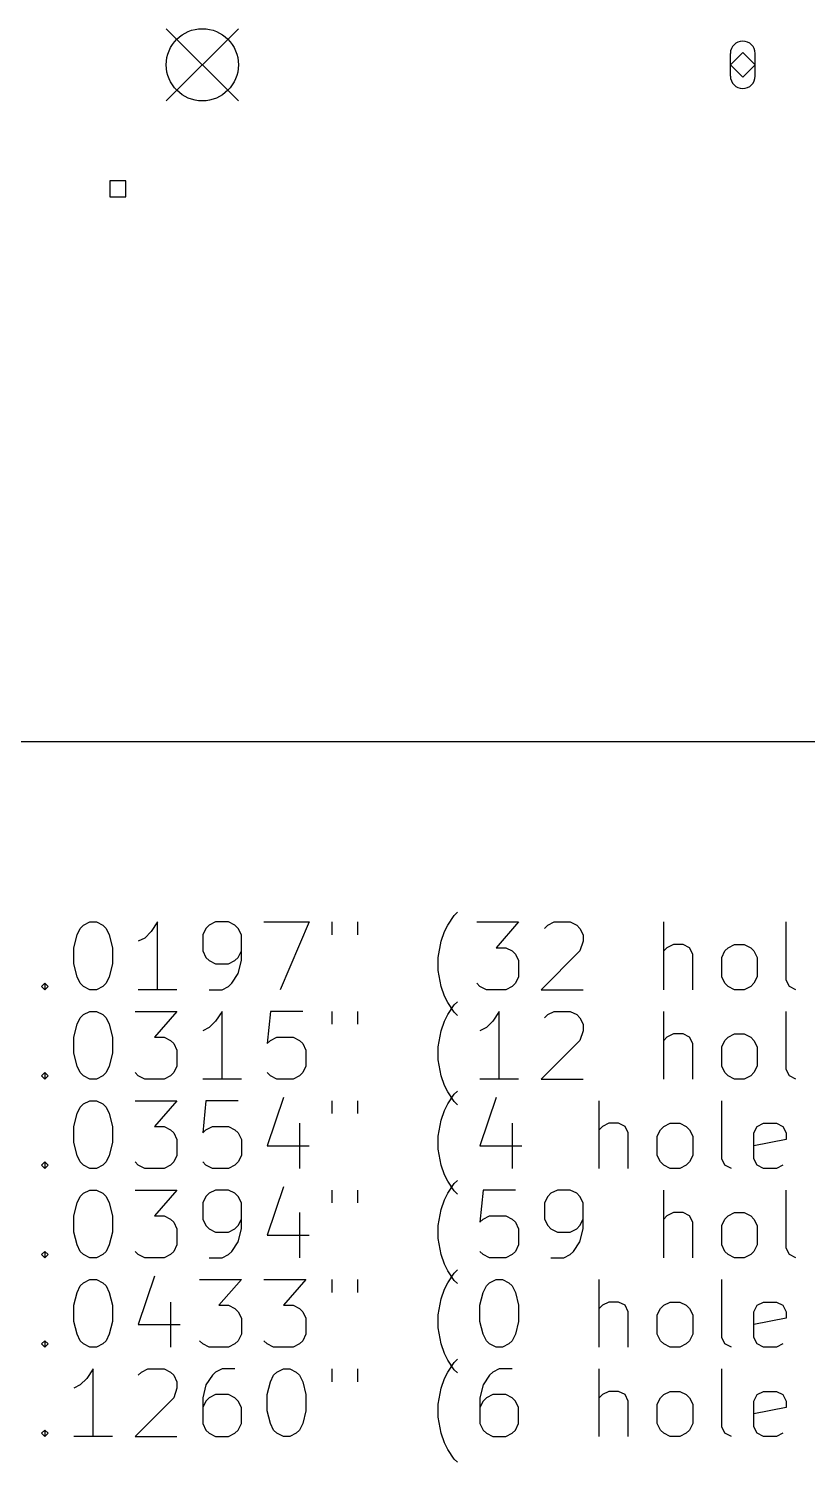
# Model space of a CAD drawing. Extents: x 2.24 to 7.87, y -6.77 to -1.57.
# Drawn here: x 3.683 to 5.042, y -6.769 to -4.268 of the extents above; entities that cross this region are included whole.
import ezdxf

# ---------------------------------------------------------------- set-up
doc = ezdxf.new("R2010")
doc.units = 0
doc.header["$MEASUREMENT"] = 0
doc.layers.add('BLACK', color=7, linetype='CONTINUOUS')

msp = doc.modelspace()

# ---------------------------------------------------------------- linework, layer by layer
at = {"layer": 'BLACK', "linetype": 'CONTINUOUS'}
for p, q in [((3.92323, -4.26772), (4.04921, -4.3937)), ((4.04921, -4.26772), (3.92323, -4.3937)), ((4.92913, -4.30906), (4.90748, -4.33071)), ((4.90748, -4.35039), (4.90748, -4.31102)), ((4.95079, -4.33071), (4.92913, -4.30906)), ((4.95079, -4.35039), (4.95079, -4.31102)), ((4.90748, -4.33071), (4.92913, -4.35236)), ((4.92913, -4.35236), (4.95079, -4.33071)), ((3.8525, -4.53332), (3.82466, -4.53332)), ((3.82466, -4.53332), (3.82466, -4.56116)), ((3.8525, -4.56116), (3.8525, -4.53332)), ((3.82466, -4.56116), (3.8525, -4.56116)), ((7.87402, -5.51181), (2.3622, -5.51181)), ((3.77882, -5.83169), (3.79007, -5.82607)), ((3.79007, -5.82607), (3.80132, -5.82607)), ((3.80132, -5.82607), (3.81257, -5.83169)), ((3.90818, -5.82607), (3.89693, -5.84294)), ((3.90818, -5.94418), (3.90818, -5.82607)), ((4.00942, -5.82607), (3.99817, -5.83169)), ((4.03192, -5.82607), (4.00942, -5.82607)), ((4.04317, -5.83169), (4.03192, -5.82607)), ((4.09379, -5.82607), (4.17253, -5.82607)), ((4.17253, -5.82607), (4.12191, -5.94418)), ((4.2119, -5.82607), (4.2119, -5.84857)), ((4.25689, -5.82607), (4.25689, -5.84857)), ((4.41437, -5.83169), (4.42562, -5.81482)), ((4.42562, -5.81482), (4.43124, -5.8092)), ((4.46499, -5.82607), (4.5381, -5.82607)), ((4.5381, -5.82607), (4.49873, -5.87106)), ((4.58872, -5.83169), (4.59997, -5.82607)), ((4.59997, -5.82607), (4.62809, -5.82607)), ((4.62809, -5.82607), (4.63934, -5.83169)), ((4.7912, -5.94418), (4.7912, -5.82607)), ((5.00492, -5.92731), (5.00492, -5.82607)), ((3.76195, -5.87106), (3.76758, -5.84857)), ((3.76758, -5.84857), (3.7732, -5.83732)), ((3.7732, -5.83732), (3.77882, -5.83169)), ((3.81257, -5.83169), (3.81819, -5.83732)), ((3.81819, -5.83732), (3.82382, -5.84857)), ((3.82382, -5.84857), (3.82944, -5.87106)), ((3.89693, -5.84294), (3.88569, -5.85419)), ((3.99255, -5.83732), (3.98692, -5.84857)), ((3.98692, -5.84857), (3.98692, -5.87669)), ((3.99817, -5.83169), (3.99255, -5.83732)), ((4.04879, -5.83732), (4.04317, -5.83169)), ((4.05441, -5.84857), (4.04879, -5.83732)), ((4.05441, -5.89356), (4.05441, -5.84857)), ((4.40312, -5.85981), (4.40875, -5.84294)), ((4.40875, -5.84294), (4.41437, -5.83169)), ((4.5831, -5.83732), (4.58872, -5.83169)), ((4.63934, -5.83169), (4.64497, -5.83732)), ((4.64497, -5.83732), (4.65059, -5.84857)), ((4.65059, -5.84857), (4.65059, -5.85981)), ((3.76195, -5.89918), (3.76195, -5.87106)), ((3.82944, -5.87106), (3.82944, -5.89918)), ((3.88569, -5.85419), (3.87444, -5.85981)), ((3.98692, -5.87669), (3.99255, -5.88794)), ((4.04879, -5.88794), (4.05441, -5.87669)), ((4.3975, -5.88794), (4.40312, -5.85981)), ((4.49873, -5.87106), (4.51561, -5.87106)), ((4.51561, -5.87106), (4.52686, -5.87669)), ((4.52686, -5.87669), (4.53248, -5.88231)), ((4.64497, -5.87669), (4.57747, -5.94418)), ((4.65059, -5.85981), (4.64497, -5.87669)), ((4.79682, -5.87106), (4.7912, -5.87669)), ((4.80807, -5.86544), (4.79682, -5.87106)), ((4.82494, -5.86544), (4.80807, -5.86544)), ((4.83619, -5.87106), (4.82494, -5.86544)), ((4.84182, -5.88231), (4.83619, -5.87106)), ((4.89244, -5.88794), (4.89806, -5.87669)), ((4.89806, -5.87669), (4.90368, -5.87106)), ((4.90368, -5.87106), (4.91493, -5.86544)), ((4.91493, -5.86544), (4.93181, -5.86544)), ((4.93181, -5.86544), (4.94305, -5.87106)), ((4.94305, -5.87106), (4.94868, -5.87669)), ((4.94868, -5.87669), (4.9543, -5.88794)), ((3.76758, -5.92168), (3.76195, -5.89918)), ((3.82944, -5.89918), (3.82382, -5.92168)), ((3.99255, -5.88794), (3.99817, -5.89356)), ((3.99817, -5.89356), (4.00942, -5.89918)), ((4.00942, -5.89918), (4.03192, -5.89918)), ((4.03192, -5.89918), (4.04317, -5.89356)), ((4.04317, -5.89356), (4.04879, -5.88794)), ((4.04879, -5.91606), (4.05441, -5.89356)), ((4.3975, -5.91043), (4.3975, -5.88794)), ((4.53248, -5.88231), (4.5381, -5.89356)), ((4.5381, -5.89356), (4.5381, -5.92168)), ((4.84182, -5.94418), (4.84182, -5.88231)), ((4.89244, -5.92168), (4.89244, -5.88794)), ((4.9543, -5.88794), (4.9543, -5.92168)), ((3.7732, -5.93293), (3.76758, -5.92168)), ((3.82382, -5.92168), (3.81819, -5.93293)), ((4.03754, -5.93293), (4.04879, -5.91606)), ((4.40312, -5.93855), (4.3975, -5.91043)), ((4.5381, -5.92168), (4.53248, -5.93293)), ((4.89806, -5.93293), (4.89244, -5.92168)), ((4.9543, -5.92168), (4.94868, -5.93293)), ((5.01055, -5.93855), (5.00492, -5.92731)), ((3.70571, -5.93855), (3.71133, -5.93293)), ((3.71133, -5.94418), (3.70571, -5.93855)), ((3.71133, -5.93293), (3.71696, -5.93855)), ((3.71133, -5.93293), (3.71133, -5.94418)), ((3.71696, -5.93855), (3.71133, -5.94418)), ((3.77882, -5.93855), (3.7732, -5.93293)), ((3.79007, -5.94418), (3.77882, -5.93855)), ((3.80132, -5.94418), (3.79007, -5.94418)), ((3.81257, -5.93855), (3.80132, -5.94418)), ((3.81819, -5.93293), (3.81257, -5.93855)), ((3.94193, -5.94418), (3.87444, -5.94418)), ((3.99817, -5.94418), (4.02067, -5.94418)), ((4.02067, -5.94418), (4.03192, -5.93855)), ((4.03192, -5.93855), (4.03754, -5.93293)), ((4.40875, -5.95543), (4.40312, -5.93855)), ((4.47061, -5.93855), (4.46499, -5.93293)), ((4.48186, -5.94418), (4.47061, -5.93855)), ((4.51561, -5.94418), (4.48186, -5.94418)), ((4.52686, -5.93855), (4.51561, -5.94418)), ((4.53248, -5.93293), (4.52686, -5.93855)), ((4.57747, -5.94418), (4.65059, -5.94418)), ((4.90368, -5.93855), (4.89806, -5.93293)), ((4.91493, -5.94418), (4.90368, -5.93855)), ((4.93181, -5.94418), (4.91493, -5.94418)), ((4.94305, -5.93855), (4.93181, -5.94418)), ((4.94868, -5.93293), (4.94305, -5.93855)), ((5.02179, -5.94418), (5.01055, -5.93855)), ((4.41437, -5.96668), (4.40875, -5.95543)), ((4.42562, -5.98355), (4.41437, -5.96668)), ((4.41437, -5.9876), (4.42562, -5.97073)), ((4.42562, -5.97073), (4.43124, -5.9651)), ((3.76758, -6.00447), (3.7732, -5.99322)), ((3.7732, -5.99322), (3.77882, -5.9876)), ((3.77882, -5.9876), (3.79007, -5.98197)), ((3.79007, -5.98197), (3.80132, -5.98197)), ((3.80132, -5.98197), (3.81257, -5.9876)), ((3.81257, -5.9876), (3.81819, -5.99322)), ((3.81819, -5.99322), (3.82382, -6.00447)), ((3.86881, -5.98197), (3.94193, -5.98197)), ((3.94193, -5.98197), (3.90256, -6.02697)), ((4.00942, -5.99885), (3.99817, -6.0101)), ((4.02067, -5.98197), (4.00942, -5.99885)), ((4.02067, -6.10008), (4.02067, -5.98197)), ((4.10503, -5.98197), (4.09941, -6.03822)), ((4.16128, -5.98197), (4.10503, -5.98197)), ((4.2119, -5.98197), (4.2119, -6.00447)), ((4.25689, -5.98197), (4.25689, -6.00447)), ((4.40312, -6.01572), (4.40875, -5.99885)), ((4.40875, -5.99885), (4.41437, -5.9876)), ((4.43124, -5.98917), (4.42562, -5.98355)), ((4.49311, -5.99885), (4.48186, -6.0101)), ((4.50436, -5.98197), (4.49311, -5.99885)), ((4.50436, -6.10008), (4.50436, -5.98197)), ((4.5831, -5.99322), (4.58872, -5.9876)), ((4.58872, -5.9876), (4.59997, -5.98197)), ((4.59997, -5.98197), (4.62809, -5.98197)), ((4.62809, -5.98197), (4.63934, -5.9876)), ((4.63934, -5.9876), (4.64497, -5.99322)), ((4.64497, -5.99322), (4.65059, -6.00447)), ((4.7912, -6.10008), (4.7912, -5.98197)), ((5.00492, -6.08321), (5.00492, -5.98197)), ((3.76195, -6.02697), (3.76758, -6.00447)), ((3.76195, -6.05509), (3.76195, -6.02697)), ((3.82382, -6.00447), (3.82944, -6.02697)), ((3.82944, -6.02697), (3.82944, -6.05509)), ((3.90256, -6.02697), (3.91943, -6.02697)), ((3.91943, -6.02697), (3.93068, -6.03259)), ((3.99817, -6.0101), (3.98692, -6.01572)), ((4.10503, -6.03259), (4.11628, -6.02697)), ((4.11628, -6.02697), (4.1444, -6.02697)), ((4.1444, -6.02697), (4.15565, -6.03259)), ((4.3975, -6.04384), (4.40312, -6.01572)), ((4.48186, -6.0101), (4.47061, -6.01572)), ((4.65059, -6.01572), (4.64497, -6.03259)), ((4.65059, -6.00447), (4.65059, -6.01572)), ((4.79682, -6.02697), (4.7912, -6.03259)), ((4.80807, -6.02134), (4.79682, -6.02697)), ((4.82494, -6.02134), (4.80807, -6.02134)), ((4.83619, -6.02697), (4.82494, -6.02134)), ((4.84182, -6.03822), (4.83619, -6.02697)), ((4.89806, -6.03259), (4.90368, -6.02697)), ((4.90368, -6.02697), (4.91493, -6.02134)), ((4.91493, -6.02134), (4.93181, -6.02134)), ((4.93181, -6.02134), (4.94305, -6.02697)), ((4.94305, -6.02697), (4.94868, -6.03259)), ((3.93068, -6.03259), (3.9363, -6.03822)), ((3.9363, -6.03822), (3.94193, -6.04947)), ((3.94193, -6.04947), (3.94193, -6.07759)), ((4.09941, -6.03822), (4.10503, -6.03259)), ((4.15565, -6.03259), (4.16128, -6.03822)), ((4.16128, -6.03822), (4.1669, -6.04947)), ((4.1669, -6.04947), (4.1669, -6.07759)), ((4.3975, -6.06634), (4.3975, -6.04384)), ((4.64497, -6.03259), (4.57747, -6.10008)), ((4.84182, -6.10008), (4.84182, -6.03822)), ((4.89244, -6.04384), (4.89806, -6.03259)), ((4.89244, -6.07759), (4.89244, -6.04384)), ((4.94868, -6.03259), (4.9543, -6.04384)), ((4.9543, -6.04384), (4.9543, -6.07759)), ((3.76758, -6.07759), (3.76195, -6.05509)), ((3.82944, -6.05509), (3.82382, -6.07759)), ((4.40312, -6.09446), (4.3975, -6.06634)), ((3.70571, -6.09446), (3.71133, -6.08884)), ((3.71133, -6.10008), (3.70571, -6.09446)), ((3.71133, -6.08884), (3.71696, -6.09446)), ((3.71133, -6.08884), (3.71133, -6.10008)), ((3.71696, -6.09446), (3.71133, -6.10008)), ((3.7732, -6.08884), (3.76758, -6.07759)), ((3.77882, -6.09446), (3.7732, -6.08884)), ((3.79007, -6.10008), (3.77882, -6.09446)), ((3.80132, -6.10008), (3.79007, -6.10008)), ((3.81257, -6.09446), (3.80132, -6.10008)), ((3.81819, -6.08884), (3.81257, -6.09446)), ((3.82382, -6.07759), (3.81819, -6.08884)), ((3.87444, -6.09446), (3.86881, -6.08884)), ((3.88569, -6.10008), (3.87444, -6.09446)), ((3.91943, -6.10008), (3.88569, -6.10008)), ((3.93068, -6.09446), (3.91943, -6.10008)), ((3.9363, -6.08884), (3.93068, -6.09446)), ((3.94193, -6.07759), (3.9363, -6.08884)), ((4.05441, -6.10008), (3.98692, -6.10008)), ((4.10503, -6.09446), (4.09941, -6.08884)), ((4.11628, -6.10008), (4.10503, -6.09446)), ((4.1444, -6.10008), (4.11628, -6.10008)), ((4.15565, -6.09446), (4.1444, -6.10008)), ((4.16128, -6.08884), (4.15565, -6.09446)), ((4.1669, -6.07759), (4.16128, -6.08884)), ((4.40875, -6.11133), (4.40312, -6.09446)), ((4.5381, -6.10008), (4.47061, -6.10008)), ((4.57747, -6.10008), (4.65059, -6.10008)), ((4.89806, -6.08884), (4.89244, -6.07759)), ((4.90368, -6.09446), (4.89806, -6.08884)), ((4.91493, -6.10008), (4.90368, -6.09446)), ((4.93181, -6.10008), (4.91493, -6.10008)), ((4.94305, -6.09446), (4.93181, -6.10008)), ((4.94868, -6.08884), (4.94305, -6.09446)), ((4.9543, -6.07759), (4.94868, -6.08884)), ((5.01055, -6.09446), (5.00492, -6.08321)), ((5.02179, -6.10008), (5.01055, -6.09446)), ((4.41437, -6.12258), (4.40875, -6.11133)), ((4.42562, -6.13945), (4.41437, -6.12258)), ((4.41437, -6.1435), (4.42562, -6.12663)), ((4.42562, -6.12663), (4.43124, -6.12101)), ((3.76758, -6.16038), (3.7732, -6.14913)), ((3.7732, -6.14913), (3.77882, -6.1435)), ((3.77882, -6.1435), (3.79007, -6.13788)), ((3.79007, -6.13788), (3.80132, -6.13788)), ((3.80132, -6.13788), (3.81257, -6.1435)), ((3.81257, -6.1435), (3.81819, -6.14913)), ((3.81819, -6.14913), (3.82382, -6.16038)), ((3.86881, -6.13788), (3.94193, -6.13788)), ((3.94193, -6.13788), (3.90256, -6.18287)), ((3.99255, -6.13788), (3.98692, -6.19412)), ((4.04879, -6.13788), (3.99255, -6.13788)), ((4.12753, -6.13226), (4.09941, -6.21662)), ((4.2119, -6.13788), (4.2119, -6.16038)), ((4.25689, -6.13788), (4.25689, -6.16038)), ((4.40875, -6.15475), (4.41437, -6.1435)), ((4.43124, -6.14508), (4.42562, -6.13945)), ((4.49873, -6.13226), (4.47061, -6.21662)), ((4.67871, -6.25599), (4.67871, -6.13788)), ((4.89244, -6.23912), (4.89244, -6.13788)), ((3.76195, -6.18287), (3.76758, -6.16038)), ((3.82382, -6.16038), (3.82944, -6.18287)), ((4.15565, -6.17725), (4.15565, -6.25599)), ((4.3975, -6.19975), (4.40312, -6.17163)), ((4.40312, -6.17163), (4.40875, -6.15475)), ((4.52686, -6.17725), (4.52686, -6.25599)), ((4.69558, -6.17725), (4.68434, -6.18287)), ((4.71246, -6.17725), (4.69558, -6.17725)), ((4.72371, -6.18287), (4.71246, -6.17725)), ((4.7912, -6.18287), (4.80245, -6.17725)), ((4.80245, -6.17725), (4.81932, -6.17725)), ((4.81932, -6.17725), (4.83057, -6.18287)), ((4.9543, -6.18287), (4.96555, -6.17725)), ((4.96555, -6.17725), (4.98805, -6.17725)), ((4.98805, -6.17725), (4.9993, -6.18287)), ((3.76195, -6.211), (3.76195, -6.18287)), ((3.82944, -6.18287), (3.82944, -6.211)), ((3.90256, -6.18287), (3.91943, -6.18287)), ((3.91943, -6.18287), (3.93068, -6.1885)), ((3.93068, -6.1885), (3.9363, -6.19412)), ((3.9363, -6.19412), (3.94193, -6.20537)), ((3.98692, -6.19412), (3.99255, -6.1885)), ((3.99255, -6.1885), (4.0038, -6.18287)), ((4.0038, -6.18287), (4.03192, -6.18287)), ((4.03192, -6.18287), (4.04317, -6.1885)), ((4.04317, -6.1885), (4.04879, -6.19412)), ((4.04879, -6.19412), (4.05441, -6.20537)), ((4.3975, -6.22224), (4.3975, -6.19975)), ((4.68434, -6.18287), (4.67871, -6.1885)), ((4.72933, -6.19412), (4.72371, -6.18287)), ((4.72933, -6.25599), (4.72933, -6.19412)), ((4.77995, -6.19975), (4.78557, -6.1885)), ((4.77995, -6.23349), (4.77995, -6.19975)), ((4.78557, -6.1885), (4.7912, -6.18287)), ((4.83057, -6.18287), (4.83619, -6.1885)), ((4.83619, -6.1885), (4.84182, -6.19975)), ((4.84182, -6.19975), (4.84182, -6.23349)), ((4.94868, -6.19412), (4.9543, -6.18287)), ((4.94868, -6.23912), (4.94868, -6.19412)), ((4.9993, -6.18287), (5.00492, -6.19412)), ((5.00492, -6.19412), (5.00492, -6.20537)), ((3.76758, -6.23349), (3.76195, -6.211)), ((3.82944, -6.211), (3.82382, -6.23349)), ((3.94193, -6.20537), (3.94193, -6.23349)), ((4.05441, -6.20537), (4.05441, -6.23349)), ((4.09941, -6.21662), (4.17253, -6.21662)), ((4.40312, -6.25037), (4.3975, -6.22224)), ((4.47061, -6.21662), (4.54373, -6.21662)), ((5.00492, -6.20537), (4.94868, -6.21662)), ((3.70571, -6.25037), (3.71133, -6.24474)), ((3.71133, -6.25599), (3.70571, -6.25037)), ((3.71133, -6.24474), (3.71696, -6.25037)), ((3.71133, -6.24474), (3.71133, -6.25599)), ((3.71696, -6.25037), (3.71133, -6.25599)), ((3.7732, -6.24474), (3.76758, -6.23349)), ((3.77882, -6.25037), (3.7732, -6.24474)), ((3.79007, -6.25599), (3.77882, -6.25037)), ((3.81257, -6.25037), (3.80132, -6.25599)), ((3.81819, -6.24474), (3.81257, -6.25037)), ((3.82382, -6.23349), (3.81819, -6.24474)), ((3.87444, -6.25037), (3.86881, -6.24474)), ((3.88569, -6.25599), (3.87444, -6.25037)), ((3.93068, -6.25037), (3.91943, -6.25599)), ((3.9363, -6.24474), (3.93068, -6.25037)), ((3.94193, -6.23349), (3.9363, -6.24474)), ((3.99255, -6.25037), (3.98692, -6.24474)), ((4.0038, -6.25599), (3.99255, -6.25037)), ((4.04317, -6.25037), (4.03192, -6.25599)), ((4.04879, -6.24474), (4.04317, -6.25037)), ((4.05441, -6.23349), (4.04879, -6.24474)), ((4.40875, -6.26724), (4.40312, -6.25037)), ((4.78557, -6.24474), (4.77995, -6.23349)), ((4.7912, -6.25037), (4.78557, -6.24474)), ((4.80245, -6.25599), (4.7912, -6.25037)), ((4.83057, -6.25037), (4.81932, -6.25599)), ((4.83619, -6.24474), (4.83057, -6.25037)), ((4.84182, -6.23349), (4.83619, -6.24474)), ((4.89806, -6.25037), (4.89244, -6.23912)), ((4.90931, -6.25599), (4.89806, -6.25037)), ((4.9543, -6.25037), (4.94868, -6.23912)), ((4.96555, -6.25599), (4.9543, -6.25037)), ((4.9993, -6.25037), (4.98805, -6.25599)), ((3.80132, -6.25599), (3.79007, -6.25599)), ((3.91943, -6.25599), (3.88569, -6.25599)), ((4.03192, -6.25599), (4.0038, -6.25599)), ((4.41437, -6.27849), (4.40875, -6.26724)), ((4.42562, -6.28254), (4.43124, -6.27691)), ((4.81932, -6.25599), (4.80245, -6.25599)), ((4.98805, -6.25599), (4.96555, -6.25599)), ((3.7732, -6.30503), (3.77882, -6.29941)), ((3.77882, -6.29941), (3.79007, -6.29379)), ((3.79007, -6.29379), (3.80132, -6.29379)), ((3.80132, -6.29379), (3.81257, -6.29941)), ((3.81257, -6.29941), (3.81819, -6.30503)), ((3.86881, -6.29379), (3.94193, -6.29379)), ((3.94193, -6.29379), (3.90256, -6.33878)), ((3.99817, -6.29941), (3.99255, -6.30503)), ((4.00942, -6.29379), (3.99817, -6.29941)), ((4.03192, -6.29379), (4.00942, -6.29379)), ((4.04317, -6.29941), (4.03192, -6.29379)), ((4.04879, -6.30503), (4.04317, -6.29941)), ((4.12753, -6.28816), (4.09941, -6.37253)), ((4.2119, -6.29379), (4.2119, -6.31628)), ((4.25689, -6.29379), (4.25689, -6.31628)), ((4.40875, -6.31066), (4.41437, -6.29941)), ((4.42562, -6.29536), (4.41437, -6.27849)), ((4.41437, -6.29941), (4.42562, -6.28254)), ((4.43124, -6.30098), (4.42562, -6.29536)), ((4.47624, -6.29379), (4.47061, -6.35003)), ((4.53248, -6.29379), (4.47624, -6.29379)), ((4.59435, -6.29941), (4.58872, -6.30503)), ((4.6056, -6.29379), (4.59435, -6.29941)), ((4.62809, -6.29379), (4.6056, -6.29379)), ((4.63934, -6.29941), (4.62809, -6.29379)), ((4.64497, -6.30503), (4.63934, -6.29941)), ((4.7912, -6.4119), (4.7912, -6.29379)), ((5.00492, -6.39502), (5.00492, -6.29379)), ((3.76195, -6.33878), (3.76758, -6.31628)), ((3.76758, -6.31628), (3.7732, -6.30503)), ((3.81819, -6.30503), (3.82382, -6.31628)), ((3.82382, -6.31628), (3.82944, -6.33878)), ((3.99255, -6.30503), (3.98692, -6.31628)), ((3.98692, -6.31628), (3.98692, -6.3444)), ((4.05441, -6.31628), (4.04879, -6.30503)), ((4.05441, -6.36128), (4.05441, -6.31628)), ((4.40312, -6.32753), (4.40875, -6.31066)), ((4.58872, -6.30503), (4.5831, -6.31628)), ((4.5831, -6.31628), (4.5831, -6.3444)), ((4.65059, -6.31628), (4.64497, -6.30503)), ((4.65059, -6.36128), (4.65059, -6.31628)), ((3.76195, -6.3669), (3.76195, -6.33878)), ((3.82944, -6.33878), (3.82944, -6.3669)), ((3.90256, -6.33878), (3.91943, -6.33878)), ((3.91943, -6.33878), (3.93068, -6.3444)), ((3.93068, -6.3444), (3.9363, -6.35003)), ((3.9363, -6.35003), (3.94193, -6.36128)), ((3.98692, -6.3444), (3.99255, -6.35565)), ((4.04879, -6.35565), (4.05441, -6.3444)), ((4.15565, -6.33316), (4.15565, -6.4119)), ((4.3975, -6.35565), (4.40312, -6.32753)), ((4.47061, -6.35003), (4.47624, -6.3444)), ((4.47624, -6.3444), (4.48749, -6.33878)), ((4.48749, -6.33878), (4.51561, -6.33878)), ((4.51561, -6.33878), (4.52686, -6.3444)), ((4.52686, -6.3444), (4.53248, -6.35003)), ((4.53248, -6.35003), (4.5381, -6.36128)), ((4.5831, -6.3444), (4.58872, -6.35565)), ((4.64497, -6.35565), (4.65059, -6.3444)), ((4.79682, -6.33878), (4.7912, -6.3444)), ((4.80807, -6.33316), (4.79682, -6.33878)), ((4.82494, -6.33316), (4.80807, -6.33316)), ((4.83619, -6.33878), (4.82494, -6.33316)), ((4.84182, -6.35003), (4.83619, -6.33878)), ((4.84182, -6.4119), (4.84182, -6.35003)), ((4.89244, -6.35565), (4.89806, -6.3444)), ((4.89806, -6.3444), (4.90368, -6.33878)), ((4.90368, -6.33878), (4.91493, -6.33316)), ((4.91493, -6.33316), (4.93181, -6.33316)), ((4.93181, -6.33316), (4.94305, -6.33878)), ((4.94305, -6.33878), (4.94868, -6.3444)), ((4.94868, -6.3444), (4.9543, -6.35565)), ((3.76758, -6.3894), (3.76195, -6.3669)), ((3.82944, -6.3669), (3.82382, -6.3894)), ((3.94193, -6.36128), (3.94193, -6.3894)), ((3.99255, -6.35565), (3.99817, -6.36128)), ((3.99817, -6.36128), (4.00942, -6.3669)), ((4.00942, -6.3669), (4.03192, -6.3669)), ((4.03192, -6.3669), (4.04317, -6.36128)), ((4.04317, -6.36128), (4.04879, -6.35565)), ((4.04879, -6.38377), (4.05441, -6.36128)), ((4.09941, -6.37253), (4.17253, -6.37253)), ((4.3975, -6.37815), (4.3975, -6.35565)), ((4.5381, -6.36128), (4.5381, -6.3894)), ((4.58872, -6.35565), (4.59435, -6.36128)), ((4.59435, -6.36128), (4.6056, -6.3669)), ((4.6056, -6.3669), (4.62809, -6.3669)), ((4.62809, -6.3669), (4.63934, -6.36128)), ((4.63934, -6.36128), (4.64497, -6.35565)), ((4.64497, -6.38377), (4.65059, -6.36128)), ((4.89244, -6.3894), (4.89244, -6.35565)), ((4.9543, -6.35565), (4.9543, -6.3894)), ((3.70571, -6.40627), (3.71133, -6.40065)), ((3.71133, -6.40065), (3.71696, -6.40627)), ((3.71133, -6.40065), (3.71133, -6.4119)), ((3.7732, -6.40065), (3.76758, -6.3894)), ((3.77882, -6.40627), (3.7732, -6.40065)), ((3.81819, -6.40065), (3.81257, -6.40627)), ((3.82382, -6.3894), (3.81819, -6.40065)), ((3.87444, -6.40627), (3.86881, -6.40065)), ((3.9363, -6.40065), (3.93068, -6.40627)), ((3.94193, -6.3894), (3.9363, -6.40065)), ((4.03192, -6.40627), (4.03754, -6.40065)), ((4.03754, -6.40065), (4.04879, -6.38377)), ((4.40312, -6.40627), (4.3975, -6.37815)), ((4.47624, -6.40627), (4.47061, -6.40065)), ((4.53248, -6.40065), (4.52686, -6.40627)), ((4.5381, -6.3894), (4.53248, -6.40065)), ((4.62809, -6.40627), (4.63372, -6.40065)), ((4.63372, -6.40065), (4.64497, -6.38377)), ((4.89806, -6.40065), (4.89244, -6.3894)), ((4.90368, -6.40627), (4.89806, -6.40065)), ((4.94868, -6.40065), (4.94305, -6.40627)), ((4.9543, -6.3894), (4.94868, -6.40065)), ((5.01055, -6.40627), (5.00492, -6.39502)), ((3.71133, -6.4119), (3.70571, -6.40627)), ((3.71696, -6.40627), (3.71133, -6.4119)), ((3.79007, -6.4119), (3.77882, -6.40627)), ((3.80132, -6.4119), (3.79007, -6.4119)), ((3.81257, -6.40627), (3.80132, -6.4119)), ((3.88569, -6.4119), (3.87444, -6.40627)), ((3.91943, -6.4119), (3.88569, -6.4119)), ((3.93068, -6.40627), (3.91943, -6.4119)), ((3.99817, -6.4119), (4.02067, -6.4119)), ((4.02067, -6.4119), (4.03192, -6.40627)), ((4.40875, -6.42314), (4.40312, -6.40627)), ((4.41437, -6.43439), (4.40875, -6.42314)), ((4.48749, -6.4119), (4.47624, -6.40627)), ((4.51561, -6.4119), (4.48749, -6.4119)), ((4.52686, -6.40627), (4.51561, -6.4119)), ((4.59435, -6.4119), (4.61684, -6.4119)), ((4.61684, -6.4119), (4.62809, -6.40627)), ((4.91493, -6.4119), (4.90368, -6.40627)), ((4.93181, -6.4119), (4.91493, -6.4119)), ((4.94305, -6.40627), (4.93181, -6.4119)), ((5.02179, -6.4119), (5.01055, -6.40627)), ((3.77882, -6.45531), (3.79007, -6.44969)), ((3.79007, -6.44969), (3.80132, -6.44969)), ((3.80132, -6.44969), (3.81257, -6.45531)), ((3.90256, -6.44407), (3.87444, -6.52843)), ((3.9813, -6.44969), (4.05441, -6.44969)), ((4.05441, -6.44969), (4.01504, -6.49469)), ((4.09379, -6.44969), (4.1669, -6.44969)), ((4.1669, -6.44969), (4.12753, -6.49469)), ((4.2119, -6.44969), (4.2119, -6.47219)), ((4.25689, -6.44969), (4.25689, -6.47219)), ((4.42562, -6.45127), (4.41437, -6.43439)), ((4.41437, -6.45531), (4.42562, -6.43844)), ((4.42562, -6.43844), (4.43124, -6.43282)), ((4.43124, -6.45689), (4.42562, -6.45127)), ((4.48749, -6.45531), (4.49873, -6.44969)), ((4.49873, -6.44969), (4.50998, -6.44969)), ((4.50998, -6.44969), (4.52123, -6.45531)), ((4.67871, -6.5678), (4.67871, -6.44969)), ((4.89244, -6.55093), (4.89244, -6.44969)), ((3.76195, -6.49469), (3.76758, -6.47219)), ((3.76758, -6.47219), (3.7732, -6.46094)), ((3.7732, -6.46094), (3.77882, -6.45531)), ((3.81257, -6.45531), (3.81819, -6.46094)), ((3.81819, -6.46094), (3.82382, -6.47219)), ((3.82382, -6.47219), (3.82944, -6.49469)), ((4.40312, -6.48344), (4.40875, -6.46656)), ((4.40875, -6.46656), (4.41437, -6.45531)), ((4.47061, -6.49469), (4.47624, -6.47219)), ((4.47624, -6.47219), (4.48186, -6.46094)), ((4.48186, -6.46094), (4.48749, -6.45531)), ((4.52123, -6.45531), (4.52686, -6.46094)), ((4.52686, -6.46094), (4.53248, -6.47219)), ((4.53248, -6.47219), (4.5381, -6.49469)), ((3.76195, -6.52281), (3.76195, -6.49469)), ((3.82944, -6.49469), (3.82944, -6.52281)), ((3.93068, -6.48906), (3.93068, -6.5678)), ((4.01504, -6.49469), (4.03192, -6.49469)), ((4.03192, -6.49469), (4.04317, -6.50031)), ((4.04317, -6.50031), (4.04879, -6.50593)), ((4.12753, -6.49469), (4.1444, -6.49469)), ((4.1444, -6.49469), (4.15565, -6.50031)), ((4.15565, -6.50031), (4.16128, -6.50593)), ((4.3975, -6.51156), (4.40312, -6.48344)), ((4.47061, -6.52281), (4.47061, -6.49469)), ((4.5381, -6.49469), (4.5381, -6.52281)), ((4.68434, -6.49469), (4.67871, -6.50031)), ((4.69558, -6.48906), (4.68434, -6.49469)), ((4.71246, -6.48906), (4.69558, -6.48906)), ((4.72371, -6.49469), (4.71246, -6.48906)), ((4.72933, -6.50593), (4.72371, -6.49469)), ((4.77995, -6.51156), (4.78557, -6.50031)), ((4.78557, -6.50031), (4.7912, -6.49469)), ((4.7912, -6.49469), (4.80245, -6.48906)), ((4.80245, -6.48906), (4.81932, -6.48906)), ((4.81932, -6.48906), (4.83057, -6.49469)), ((4.83057, -6.49469), (4.83619, -6.50031)), ((4.83619, -6.50031), (4.84182, -6.51156)), ((4.94868, -6.50593), (4.9543, -6.49469)), ((4.9543, -6.49469), (4.96555, -6.48906)), ((4.96555, -6.48906), (4.98805, -6.48906)), ((4.98805, -6.48906), (4.9993, -6.49469)), ((4.9993, -6.49469), (5.00492, -6.50593)), ((3.76758, -6.5453), (3.76195, -6.52281)), ((3.82944, -6.52281), (3.82382, -6.5453)), ((4.04879, -6.50593), (4.05441, -6.51718)), ((4.05441, -6.51718), (4.05441, -6.5453)), ((4.16128, -6.50593), (4.1669, -6.51718)), ((4.1669, -6.51718), (4.1669, -6.5453)), ((4.3975, -6.53406), (4.3975, -6.51156)), ((4.47624, -6.5453), (4.47061, -6.52281)), ((4.5381, -6.52281), (4.53248, -6.5453)), ((4.72933, -6.5678), (4.72933, -6.50593)), ((4.77995, -6.5453), (4.77995, -6.51156)), ((4.84182, -6.51156), (4.84182, -6.5453)), ((4.94868, -6.55093), (4.94868, -6.50593)), ((5.00492, -6.51718), (4.94868, -6.52843)), ((5.00492, -6.50593), (5.00492, -6.51718)), ((3.7732, -6.55655), (3.76758, -6.5453)), ((3.82382, -6.5453), (3.81819, -6.55655)), ((3.87444, -6.52843), (3.94755, -6.52843)), ((4.05441, -6.5453), (4.04879, -6.55655)), ((4.1669, -6.5453), (4.16128, -6.55655)), ((4.40312, -6.56218), (4.3975, -6.53406)), ((4.48186, -6.55655), (4.47624, -6.5453)), ((4.53248, -6.5453), (4.52686, -6.55655)), ((4.78557, -6.55655), (4.77995, -6.5453)), ((4.84182, -6.5453), (4.83619, -6.55655)), ((4.89806, -6.56218), (4.89244, -6.55093)), ((4.9543, -6.56218), (4.94868, -6.55093)), ((3.70571, -6.56218), (3.71133, -6.55655)), ((3.71133, -6.5678), (3.70571, -6.56218)), ((3.71133, -6.55655), (3.71696, -6.56218)), ((3.71133, -6.55655), (3.71133, -6.5678)), ((3.71696, -6.56218), (3.71133, -6.5678)), ((3.77882, -6.56218), (3.7732, -6.55655)), ((3.79007, -6.5678), (3.77882, -6.56218)), ((3.80132, -6.5678), (3.79007, -6.5678)), ((3.81257, -6.56218), (3.80132, -6.5678)), ((3.81819, -6.55655), (3.81257, -6.56218)), ((3.98692, -6.56218), (3.9813, -6.55655)), ((3.99817, -6.5678), (3.98692, -6.56218)), ((4.03192, -6.5678), (3.99817, -6.5678)), ((4.04317, -6.56218), (4.03192, -6.5678)), ((4.04879, -6.55655), (4.04317, -6.56218)), ((4.09941, -6.56218), (4.09379, -6.55655)), ((4.11066, -6.5678), (4.09941, -6.56218)), ((4.1444, -6.5678), (4.11066, -6.5678)), ((4.15565, -6.56218), (4.1444, -6.5678)), ((4.16128, -6.55655), (4.15565, -6.56218)), ((4.40875, -6.57905), (4.40312, -6.56218)), ((4.48749, -6.56218), (4.48186, -6.55655)), ((4.49873, -6.5678), (4.48749, -6.56218)), ((4.50998, -6.5678), (4.49873, -6.5678)), ((4.52123, -6.56218), (4.50998, -6.5678)), ((4.52686, -6.55655), (4.52123, -6.56218)), ((4.7912, -6.56218), (4.78557, -6.55655)), ((4.80245, -6.5678), (4.7912, -6.56218)), ((4.81932, -6.5678), (4.80245, -6.5678)), ((4.83057, -6.56218), (4.81932, -6.5678)), ((4.83619, -6.55655), (4.83057, -6.56218)), ((4.90931, -6.5678), (4.89806, -6.56218)), ((4.96555, -6.5678), (4.9543, -6.56218)), ((4.98805, -6.5678), (4.96555, -6.5678)), ((4.9993, -6.56218), (4.98805, -6.5678)), ((4.41437, -6.5903), (4.40875, -6.57905)), ((4.42562, -6.60717), (4.41437, -6.5903)), ((4.41437, -6.61122), (4.42562, -6.59435)), ((4.42562, -6.59435), (4.43124, -6.58872)), ((3.78445, -6.62247), (3.7732, -6.63372)), ((3.7957, -6.6056), (3.78445, -6.62247)), ((3.7957, -6.72371), (3.7957, -6.6056)), ((3.87444, -6.61684), (3.88006, -6.61122)), ((3.88006, -6.61122), (3.89131, -6.6056)), ((3.89131, -6.6056), (3.91943, -6.6056)), ((3.91943, -6.6056), (3.93068, -6.61122)), ((3.93068, -6.61122), (3.9363, -6.61684)), ((3.9363, -6.61684), (3.94193, -6.62809)), ((4.0038, -6.61684), (3.99255, -6.63372)), ((4.00942, -6.61122), (4.0038, -6.61684)), ((4.02067, -6.6056), (4.00942, -6.61122)), ((4.04317, -6.6056), (4.02067, -6.6056)), ((4.10503, -6.62809), (4.11066, -6.61684)), ((4.11066, -6.61684), (4.11628, -6.61122)), ((4.11628, -6.61122), (4.12753, -6.6056)), ((4.12753, -6.6056), (4.13878, -6.6056)), ((4.13878, -6.6056), (4.15003, -6.61122)), ((4.15003, -6.61122), (4.15565, -6.61684)), ((4.15565, -6.61684), (4.16128, -6.62809)), ((4.2119, -6.6056), (4.2119, -6.62809)), ((4.25689, -6.6056), (4.25689, -6.62809)), ((4.40312, -6.63934), (4.40875, -6.62247)), ((4.40875, -6.62247), (4.41437, -6.61122)), ((4.43124, -6.6128), (4.42562, -6.60717)), ((4.48749, -6.61684), (4.47624, -6.63372)), ((4.49311, -6.61122), (4.48749, -6.61684)), ((4.50436, -6.6056), (4.49311, -6.61122)), ((4.52686, -6.6056), (4.50436, -6.6056)), ((4.67871, -6.72371), (4.67871, -6.6056)), ((4.89244, -6.70683), (4.89244, -6.6056)), ((3.7732, -6.63372), (3.76195, -6.63934)), ((3.94193, -6.63934), (3.9363, -6.65621)), ((3.94193, -6.62809), (3.94193, -6.63934)), ((3.99255, -6.63372), (3.98692, -6.65621)), ((4.00942, -6.65059), (3.99817, -6.65621)), ((4.03192, -6.65059), (4.00942, -6.65059)), ((4.04317, -6.65621), (4.03192, -6.65059)), ((4.09941, -6.65059), (4.10503, -6.62809)), ((4.09941, -6.67871), (4.09941, -6.65059)), ((4.16128, -6.62809), (4.1669, -6.65059)), ((4.1669, -6.65059), (4.1669, -6.67871)), ((4.3975, -6.66746), (4.40312, -6.63934)), ((4.47624, -6.63372), (4.47061, -6.65621)), ((4.49311, -6.65059), (4.48186, -6.65621)), ((4.51561, -6.65059), (4.49311, -6.65059)), ((4.52686, -6.65621), (4.51561, -6.65059)), ((4.68434, -6.65059), (4.67871, -6.65621)), ((4.69558, -6.64497), (4.68434, -6.65059)), ((4.71246, -6.64497), (4.69558, -6.64497)), ((4.72371, -6.65059), (4.71246, -6.64497)), ((4.72933, -6.66184), (4.72371, -6.65059)), ((4.78557, -6.65621), (4.7912, -6.65059)), ((4.7912, -6.65059), (4.80245, -6.64497)), ((4.80245, -6.64497), (4.81932, -6.64497)), ((4.81932, -6.64497), (4.83057, -6.65059)), ((4.83057, -6.65059), (4.83619, -6.65621)), ((4.94868, -6.66184), (4.9543, -6.65059)), ((4.9543, -6.65059), (4.96555, -6.64497)), ((4.96555, -6.64497), (4.98805, -6.64497)), ((4.98805, -6.64497), (4.9993, -6.65059)), ((4.9993, -6.65059), (5.00492, -6.66184)), ((3.9363, -6.65621), (3.86881, -6.72371)), ((3.98692, -6.65621), (3.98692, -6.70121)), ((3.99255, -6.66184), (3.98692, -6.67309)), ((3.99817, -6.65621), (3.99255, -6.66184)), ((4.04879, -6.66184), (4.04317, -6.65621)), ((4.05441, -6.67309), (4.04879, -6.66184)), ((4.05441, -6.70121), (4.05441, -6.67309)), ((4.3975, -6.68996), (4.3975, -6.66746)), ((4.47061, -6.65621), (4.47061, -6.70121)), ((4.47624, -6.66184), (4.47061, -6.67309)), ((4.48186, -6.65621), (4.47624, -6.66184)), ((4.53248, -6.66184), (4.52686, -6.65621)), ((4.5381, -6.67309), (4.53248, -6.66184)), ((4.5381, -6.70121), (4.5381, -6.67309)), ((4.72933, -6.72371), (4.72933, -6.66184)), ((4.77995, -6.66746), (4.78557, -6.65621)), ((4.77995, -6.70121), (4.77995, -6.66746)), ((4.83619, -6.65621), (4.84182, -6.66746)), ((4.84182, -6.66746), (4.84182, -6.70121)), ((4.94868, -6.70683), (4.94868, -6.66184)), ((5.00492, -6.67309), (4.94868, -6.68434)), ((5.00492, -6.66184), (5.00492, -6.67309)), ((3.98692, -6.70121), (3.99255, -6.71246)), ((4.04879, -6.71246), (4.05441, -6.70121)), ((4.10503, -6.70121), (4.09941, -6.67871)), ((4.11066, -6.71246), (4.10503, -6.70121)), ((4.16128, -6.70121), (4.15565, -6.71246)), ((4.1669, -6.67871), (4.16128, -6.70121)), ((4.40312, -6.71808), (4.3975, -6.68996)), ((4.47061, -6.70121), (4.47624, -6.71246)), ((4.53248, -6.71246), (4.5381, -6.70121)), ((4.78557, -6.71246), (4.77995, -6.70121)), ((4.84182, -6.70121), (4.83619, -6.71246)), ((3.70571, -6.71808), (3.71133, -6.71246)), ((3.71133, -6.72371), (3.70571, -6.71808)), ((3.71133, -6.71246), (3.71696, -6.71808)), ((3.71133, -6.71246), (3.71133, -6.72371)), ((3.71696, -6.71808), (3.71133, -6.72371)), ((3.82944, -6.72371), (3.76195, -6.72371)), ((3.86881, -6.72371), (3.94193, -6.72371)), ((3.99255, -6.71246), (3.99817, -6.71808)), ((3.99817, -6.71808), (4.00942, -6.72371)), ((4.00942, -6.72371), (4.03192, -6.72371)), ((4.03192, -6.72371), (4.04317, -6.71808)), ((4.04317, -6.71808), (4.04879, -6.71246)), ((4.11628, -6.71808), (4.11066, -6.71246)), ((4.12753, -6.72371), (4.11628, -6.71808)), ((4.13878, -6.72371), (4.12753, -6.72371)), ((4.15003, -6.71808), (4.13878, -6.72371)), ((4.15565, -6.71246), (4.15003, -6.71808)), ((4.40875, -6.73496), (4.40312, -6.71808)), ((4.47624, -6.71246), (4.48186, -6.71808)), ((4.48186, -6.71808), (4.49311, -6.72371)), ((4.49311, -6.72371), (4.51561, -6.72371)), ((4.51561, -6.72371), (4.52686, -6.71808)), ((4.52686, -6.71808), (4.53248, -6.71246)), ((4.7912, -6.71808), (4.78557, -6.71246)), ((4.80245, -6.72371), (4.7912, -6.71808)), ((4.81932, -6.72371), (4.80245, -6.72371)), ((4.83057, -6.71808), (4.81932, -6.72371)), ((4.83619, -6.71246), (4.83057, -6.71808)), ((4.89806, -6.71808), (4.89244, -6.70683)), ((4.90931, -6.72371), (4.89806, -6.71808)), ((4.9543, -6.71808), (4.94868, -6.70683)), ((4.96555, -6.72371), (4.9543, -6.71808)), ((4.98805, -6.72371), (4.96555, -6.72371)), ((4.9993, -6.71808), (4.98805, -6.72371)), ((4.41437, -6.7462), (4.40875, -6.73496)), ((4.42562, -6.76308), (4.41437, -6.7462)), ((4.43124, -6.7687), (4.42562, -6.76308))]:
    msp.add_line(p, q, dxfattribs=at)
at = {"layer": 'BLACK'}
msp.add_circle((3.98622, -4.33071), 0.06299, dxfattribs=at)
for centre, start, end in [((4.92913, -4.31102), 360, 540), ((4.92913, -4.35039), 180, 360)]:
    msp.add_arc(centre, 0.02165, start, end, dxfattribs=at)

doc.saveas('drawing.dxf')
